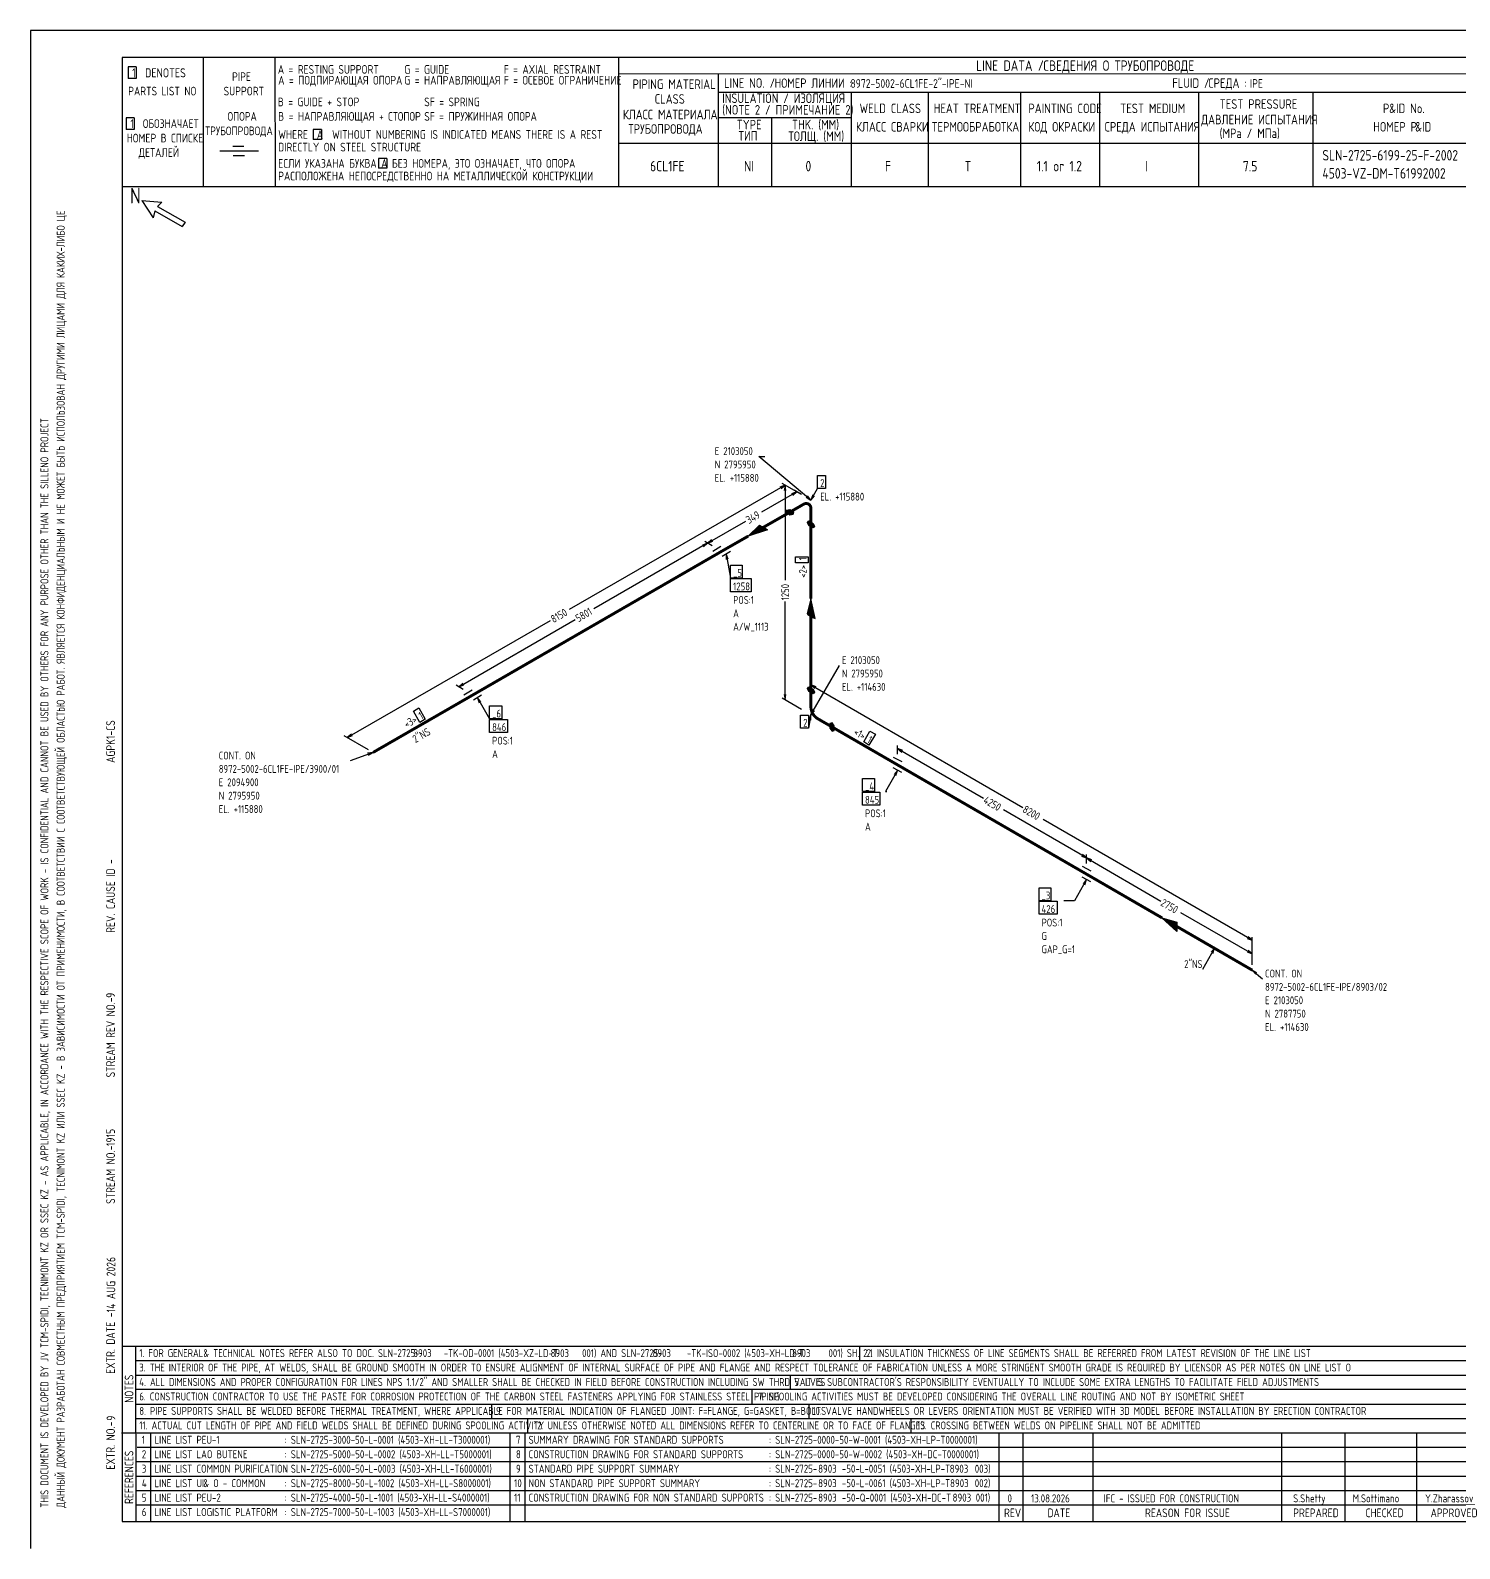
# Model space of a CAD drawing. Extents: x -1005 to 594, y -998 to 420.
# Drawn here: x 0 to 395.4, y 0 to 420 of the extents above; entities that cross this region are included whole.
import ezdxf

# ---------------------------------------------------------------- set-up
doc = ezdxf.new("R2010")
doc.units = 0
doc.styles.add('TTFN17', font='GOST type A')

msp = doc.modelspace()

# ---------------------------------------------------------------- linework, layer by layer
at = {"layer": 'GT_1', "flags": 128}
for points in [[(0, 420), (0, 0)], [(594, 420), (0, 420)], [(589.1, 412.5), (25.4, 412.5)], [(25.4, 412.5), (25.4, 7.5)], [(47.8, 412.5), (47.8, 376.7)], [(67.6, 412.5), (67.7, 376.7)], [(162.7, 412.5), (162.7, 376.7)], [(29.3, 409.9), (27.1, 409.9)], [(27.1, 409.9), (27.1, 406.7)], [(29.3, 409.9), (29.3, 406.7)], [(589.1, 408), (162.7, 407.9)], [(190.3, 407.8), (190.3, 376.7)], [(29.3, 406.7), (27.1, 406.7)], [(190.3, 402.9), (402.7, 402.9)], [(227.1, 402.9), (227.1, 376.7)], [(248.4, 402.9), (248.4, 376.8)], [(273.9, 402.9), (273.9, 376.7)], [(295.8, 402.9), (295.8, 376.7)], [(323.2, 402.9), (323.2, 376.7)], [(354.8, 402.9), (354.8, 376.8)], [(28.7, 395.8), (26.5, 395.8)], [(26.5, 395.8), (26.5, 392.6)], [(28.7, 395.8), (28.7, 392.6)], [(227.1, 395.8), (190.3, 395.8)], [(205, 395.8), (205, 376.7)], [(28.7, 392.6), (26.5, 392.6)], [(80.5, 392.6), (78.2, 392.6)], [(78.2, 392.6), (78.2, 389.8)], [(80.5, 392.6), (80.5, 389.8)], [(63.1, 386.6), (52.4, 386.6)], [(59.1, 387.9), (56, 387.9)], [(80.5, 389.8), (78.2, 389.8)], [(230.2, 388.7), (162.7, 388.7)], [(402.7, 388.7), (226.9, 388.7)], [(59.2, 385.3), (56.1, 385.3)], [(98.6, 384.6), (96.3, 384.6)], [(96.3, 384.6), (96.3, 381.9)], [(98.6, 384.6), (98.6, 381.9)], [(98.6, 381.9), (96.3, 381.9)], [(402.7, 376.7), (25.4, 376.7)], [(30.8, 372.9), (34, 368.1)], [(30.8, 372.9), (36.4, 372.5)], [(34.4, 370.1), (34, 368.1)], [(34.4, 370.1), (42, 365.7)], [(36.4, 372.5), (35.2, 371.3)], [(35.2, 371.3), (42.8, 366.9)], [(42.8, 366.9), (42, 365.7)], [(215.925, 290.075), (201.525, 302.15), (203.175, 302.15)], [(208.8, 294.2), (149.025, 259.775)], [(207.675, 293.225), (208.8, 294.2), (207.375, 293.675)], [(213.3, 291.575), (207.975, 294.65)], [(213.3, 291.575), (207.975, 294.65)], [(209.025, 292.7), (208.8, 294.2), (208.575, 292.7)], [(208.8, 294.2), (208.8, 267.95)], [(217.8, 296.9), (219.975, 296.9), (219.975, 293.3), (217.8, 293.3), (217.8, 296.9)], [(212.025, 292.325), (202.275, 286.7)], [(210.9, 291.35), (212.025, 292.325), (210.6, 291.8)], [(213.3, 291.575), (211.275, 292.775)], [(214.65, 290.825), (215.925, 290.075), (214.95, 291.2)], [(215.925, 290.075), (217.8, 293.3)], [(216.45, 291.5), (215.925, 290.075), (216.9, 291.2)], [(210.075, 286.025), (211.05, 286.175), (211.2, 286.7), (210.075, 287.375), (209.1, 287.225), (208.95, 286.7), (210.075, 286.025)], [(208.979, 286.8), (211.033, 286.8)], [(209.036, 287), (210.7, 287)], [(209.093, 287.2), (210.367, 287.2)], [(209.117, 286.6), (211.171, 286.6)], [(209.45, 286.4), (211.114, 286.4)], [(209.783, 286.2), (211.057, 286.2)], [(187.35, 278.15), (197.925, 284.225)], [(202.725, 282.5), (203.925, 281.825), (198.6, 280.1), (201.675, 283.1), (203.775, 281.9), (198.975, 280.325), (201.75, 283.025), (203.625, 281.975), (199.425, 280.55), (201.9, 282.95), (203.475, 282.05), (199.8, 280.85), (202.05, 282.875), (203.325, 282.2), (200.175, 281), (202.2, 282.8), (203.175, 282.275), (200.625, 281.3), (202.35, 282.725), (203.025, 282.35), (200.925, 281.45), (202.5, 282.65), (202.875, 282.425), (201.375, 281.75), (202.65, 282.575), (202.725, 282.5), (198.6, 280.1)], [(216.525, 283.625), (216.9, 282.8), (216.525, 282.35), (215.325, 283.025), (214.95, 283.85), (215.325, 284.3), (216.525, 283.625)], [(214.973, 283.8), (216.214, 283.8)], [(215.064, 283.6), (216.536, 283.6)], [(215.075, 284), (215.858, 284)], [(215.155, 283.4), (216.627, 283.4)], [(215.245, 283.2), (216.718, 283.2)], [(215.369, 283), (216.809, 283)], [(215.725, 282.8), (216.9, 282.8)], [(216.081, 282.6), (216.733, 282.6)], [(187.35, 278.15), (155.925, 260)], [(186.225, 277.175), (187.35, 278.15), (185.925, 277.625)], [(188.625, 277.4), (186.6, 278.6)], [(188.625, 277.4), (186.6, 278.6)], [(188.475, 279.125), (187.35, 278.15), (188.775, 278.675)], [(188.775, 275.975), (191.025, 277.325)], [(193.65, 275.825), (191.4, 274.475)], [(193.05, 273.725), (192.525, 275.15), (192.525, 273.65)], [(192.525, 275.15), (193.725, 268.475)], [(211.65, 272.675), (211.65, 274.325), (215.175, 274.325), (215.175, 272.675), (211.65, 272.675)], [(193.725, 272.075), (196.95, 272.075), (196.95, 268.475), (193.725, 268.475), (193.725, 272.075)], [(193.725, 268.325), (199.425, 268.325), (199.425, 264.725), (193.725, 264.725), (193.725, 268.325)], [(208.8, 234.8), (208.8, 262.025)], [(215.925, 257.975), (217.125, 257.3), (215.925, 262.775), (214.875, 258.575), (216.975, 257.375), (215.925, 262.325), (214.95, 258.5), (216.825, 257.45), (215.925, 261.8), (215.1, 258.425), (216.675, 257.525), (215.925, 261.35), (215.25, 258.35), (216.525, 257.675), (215.925, 260.9), (215.4, 258.275), (216.375, 257.75), (215.925, 260.45), (215.55, 258.2), (216.225, 257.825), (215.925, 260), (215.7, 258.125), (216.075, 257.9), (215.925, 259.55), (215.85, 258.05), (215.925, 257.975), (215.925, 262.775)], [(87.675, 224.375), (143.925, 256.775)], [(118.5, 238.4), (150.75, 257)], [(215.925, 230.675), (223.8, 244.325)], [(215.925, 233.675), (215.925, 239.825)], [(119.775, 237.65), (117.75, 238.85)], [(119.625, 239.375), (118.5, 238.4), (119.925, 238.925)], [(119.925, 236.225), (122.175, 237.575)], [(124.8, 236.075), (122.55, 234.725)], [(124.65, 234.275), (123.675, 235.4), (124.2, 233.975)], [(123.675, 235.4), (127.05, 229.55)], [(213.3, 232.175), (207.975, 235.25)], [(208.575, 236.3), (208.8, 234.8), (209.025, 236.3)], [(216.525, 237.725), (216.9, 236.9), (216.525, 236.45), (215.325, 237.125), (214.95, 237.95), (215.325, 238.4), (216.525, 237.725)], [(214.992, 238), (216.036, 238)], [(215.018, 237.8), (216.392, 237.8)], [(215.109, 237.6), (216.582, 237.6)], [(215.158, 238.2), (215.681, 238.2)], [(215.2, 237.4), (216.673, 237.4)], [(215.291, 237.2), (216.764, 237.2)], [(215.547, 237), (216.855, 237)], [(215.903, 236.8), (216.817, 236.8)], [(217.35, 238.4), (215.925, 238.925), (217.05, 237.95)], [(215.925, 238.925), (274.575, 205.025)], [(105.975, 231.65), (107.475, 232.55), (109.2, 229.475), (107.775, 228.575), (105.975, 231.65)], [(127.05, 233.15), (130.425, 233.15), (130.425, 229.55), (127.05, 229.55), (127.05, 233.15)], [(216.45, 232.1), (215.925, 230.675), (216.9, 231.8)], [(127.05, 229.4), (132, 229.4), (132, 225.8), (127.05, 225.8), (127.05, 229.4)], [(213.075, 230.6), (215.25, 230.6), (215.25, 227), (213.075, 227), (213.075, 230.6)], [(215.925, 230.675), (215.25, 227)], [(215.925, 229.175), (215.925, 230.675), (215.4, 229.25)], [(221.175, 227), (221.775, 226.175), (222.375, 226.325), (222.375, 227.6), (221.775, 228.425), (221.175, 228.275), (221.175, 227)], [(221.175, 228.2), (221.939, 228.2)], [(221.175, 228), (222.084, 228)], [(221.175, 227.8), (222.23, 227.8)], [(221.175, 227.6), (222.375, 227.6)], [(221.175, 227.4), (222.375, 227.4)], [(221.175, 227.2), (222.375, 227.2)], [(221.175, 227), (222.375, 227)], [(221.32, 226.8), (222.375, 226.8)], [(93.525, 221), (86.85, 224.825)], [(88.8, 225.35), (87.675, 224.375), (89.1, 224.9)], [(221.466, 226.6), (222.375, 226.6)], [(221.611, 226.4), (222.375, 226.4)], [(232.275, 226.175), (233.775, 225.35), (231.975, 222.275), (230.55, 223.175), (232.275, 226.175)], [(94.8, 220.25), (88.425, 217.925)], [(93.525, 219.5), (94.8, 220.25), (93.3, 220.025)], [(238.725, 218.975), (241.05, 217.7)], [(239.925, 219.8), (239.925, 222.2)], [(241.35, 220.775), (239.925, 221.3), (241.05, 220.325)], [(239.925, 221.3), (263.7, 207.575)], [(239.925, 215.3), (236.55, 209.45), (236.925, 209.45)], [(241.05, 214.7), (238.725, 215.975)], [(239.4, 213.875), (239.925, 215.3), (238.95, 214.175)], [(230.175, 213.05), (233.55, 213.05), (233.55, 209.45), (230.175, 209.45), (230.175, 213.05)], [(230.175, 209.3), (234.975, 209.3), (234.975, 205.7), (230.175, 205.7), (230.175, 209.3)], [(292.2, 191.075), (269.25, 204.35)], [(338.025, 168.275), (280.2, 201.725)], [(290.775, 191.6), (292.2, 191.075), (291.075, 192.05)], [(292.2, 189.575), (292.2, 191.975)], [(292.2, 189.575), (292.2, 191.975)], [(293.625, 190.55), (292.2, 191.075), (293.325, 190.1)], [(292.2, 191.075), (312.75, 179.15)], [(292.2, 185.075), (288.825, 179.225), (285.9, 179.225)], [(291, 188.75), (293.325, 187.475)], [(293.325, 184.475), (291, 185.75)], [(291.675, 183.65), (292.2, 185.075), (291.225, 183.95)], [(279.075, 182.825), (282.3, 182.825), (282.3, 179.225), (279.075, 179.225), (279.075, 182.825)], [(279.075, 179.075), (284.025, 179.075), (284.025, 175.475), (279.075, 175.475), (279.075, 179.075)], [(317.175, 172.1), (317.175, 170.75), (313.05, 174.5), (317.175, 173.3), (317.175, 170.9), (313.425, 174.275), (317.175, 173.225), (317.175, 171.125), (313.875, 174.05), (317.175, 173), (317.175, 171.275), (314.25, 173.75), (317.175, 172.85), (317.175, 171.425), (314.625, 173.6), (317.175, 172.7), (317.175, 171.575), (315.075, 173.3), (317.175, 172.55), (317.175, 171.8), (315.375, 173.15), (317.175, 172.325), (317.175, 171.95), (315.825, 172.85), (317.175, 172.175), (317.175, 172.1), (313.05, 174.5)], [(338.025, 164.525), (318.3, 175.925)], [(336.6, 168.8), (338.025, 168.275), (336.9, 169.25)], [(338.025, 161.525), (338.025, 169.175)], [(327.6, 166.1), (324.225, 160.25)], [(327.075, 164.675), (327.6, 166.1), (326.625, 164.975)], [(336.6, 165.05), (338.025, 164.525), (336.9, 165.5)], [(338.025, 161.525), (338.025, 165.425)], [(339.3, 159.275), (338.025, 160.025), (339, 158.9)], [(338.025, 160.025), (340.875, 157.625)], [(25.3, 56), (402.7, 56)], [(29.1, 56), (29.2, 7.5)], [(229.4, 56), (229.4, 52)], [(29.1, 52), (402.7, 52)], [(29.1, 48), (402.7, 48)], [(210.2, 48), (210.2, 44)], [(402.7, 44), (29.1, 44)], [(199.6, 44), (199.6, 40)], [(29.2, 40), (402.7, 40)], [(127.6, 40), (127.6, 36)], [(215.4, 40), (215.4, 36)], [(29.1, 36), (402.7, 36)], [(137.5, 36), (137.5, 32)], [(243.6, 36), (243.6, 32)], [(25.2, 32), (402.7, 32)], [(33.2, 32), (33.2, 7.6)], [(132.6, 32), (132.6, 7.6)], [(136.8, 32), (136.8, 7.6)], [(267.9, 32), (267.9, 7.5)], [(274.6, 32), (274.6, 7.5)], [(293.9, 32), (293.9, 7.5)], [(346.1, 32), (346.1, 7.5)], [(363.6, 32), (363.6, 7.5)], [(383.5, 32), (383.5, 7.5)], [(402.7, 28), (29.5, 28)], [(402.7, 24), (29.1, 24)], [(402.7, 20), (29.1, 20)], [(402.7, 16), (29.1, 16)], [(402.7, 12), (29.2, 12)], [(25.4, 7.5), (589.1, 7.5)], [(0, 0), (0, 0)]]:
    msp.add_lwpolyline(points, dxfattribs=at)
at = {"layer": 'GT_1', "const_width": 0.8, "flags": 128}
for points in [[(210.075, 286.7), (202.725, 282.5)], [(213.975, 288.95), (210.075, 286.7)], [(215.925, 283.325), (215.925, 287.825)], [(215.925, 262.775), (215.925, 283.325)], [(198.6, 280.1), (191.25, 275.9)], [(191.25, 275.9), (122.4, 236.15)], [(215.925, 237.425), (215.925, 257.975)], [(122.4, 236.15), (94.8, 220.25)], [(215.925, 232.925), (215.925, 237.425)], [(221.775, 227.3), (217.875, 229.55)], [(239.925, 216.8), (221.775, 227.3)], [(292.2, 186.575), (239.925, 216.8)], [(313.05, 174.5), (292.2, 186.575)], [(338.025, 160.025), (317.175, 172.1)]]:
    msp.add_lwpolyline(points, dxfattribs=at)
for points in [[(215.925, 287.825, 0.577571), (213.975, 288.95)], [(217.875, 229.55, -0.267786), (215.925, 232.925)]]:
    msp.add_lwpolyline(points, format="xyb", dxfattribs=at)

# ---------------------------------------------------------------- texts
at = {"layer": 'GT_1', "style": 'TTFN17'}
for s, height, p in [('LINE DATA /', 2.8875, (261.633, 408.8)), ('СВЕДЕНИЯ О ТРУБОПРОВОДЕ', 2.8875, (280.233, 408.8)), (' 1  DENOTES', 2.5025, (26.875, 407)), (' PIPE', 2.4062, (54.561, 406)), ('A = RESTING SUPPORT', 2.40625, (68.461, 408)), ('A = ПОДПИРАЮЩАЯ ОПОРА', 2.40625, (68.561, 405)), ('G = GUIDE', 2.4062, (103.461, 408)), ('G = НАПРАВЛЯЮЩАЯ', 2.40625, (103.461, 405)), ('F = AXIAL RESTRAINT', 2.40625, (130.961, 408)), ('F = ОСЕВОЕ ОГРАНИЧЕНИЕ', 2.40625, (130.961, 405)), ('PARTS LIST NO', 2.40625, (27.061, 402)), ('SUPPORT', 2.4062, (53.461, 402)), ('PIPING MATERIAL', 2.64687, (166.597, 403.8)), ('LINE NO. /', 2.6469, (191.897, 404.1)), ('НОМЕР ЛИНИИ :', 2.59875, (205.89, 404.1)), ('8972-5002-6CL1FE-2"-IPE-NI', 2.40625, (226.861, 404.1)), ('FLUID /', 2.6469, (315.897, 404.1)), ('СРЕДА :', 2.6469, (325.897, 404.1)), ('IPE', 2.4062, (337.361, 404.1)), ('B = GUIDE + STOP', 2.40625, (68.461, 399)), ('SF = SPRING', 2.40625, (108.961, 399)), ('CLASS', 2.6469, (172.697, 399.7)), ('(NOTE 2 / ПРИМЕЧАНИЕ 2)', 2.64687, (191.397, 396.7)), ('INSULATION / ИЗОЛЯЦИЯ', 2.64687, (191.397, 399.9)), ('WELD CLASS', 2.6469, (229.397, 397.1)), ('HEAT TREATMENT', 2.64687, (249.897, 397.1)), ('PAINTING CODE', 2.64687, (276.097, 397.1)), ('TEST MEDIUM', 2.64687, (301.497, 397.1)), ('TEST PRESSURE', 2.64687, (328.997, 398.3)), ('P', 2.647, (374.197, 397.1)), ('&ID No.', 2.6469, (375.908, 397.1)), (' 1  ОБОЗНАЧАЕТ', 2.40625, (26.461, 393)), ('ОПОРА', 2.4062, (54.561, 395)), ('B = НАПРАВЛЯЮЩАЯ + СТОПОР', 2.40625, (68.561, 395)), ('SF = ПРУЖИННАЯ ОПОРА', 2.40625, (108.961, 395)), ('КЛАСС МАТЕРИАЛА', 2.64687, (163.897, 395.4)), ('TYPE', 2.6469, (195.397, 392.6)), ('THK. (MM)', 2.6469, (210.697, 392.6)), ('ДАВЛЕНИЕ ИСПЫТАНИЯ', 2.64687, (323.897, 394)), ('НОМЕР В СПИСКЕ', 2.40625, (26.661, 389)), ('ТРУБОПРОВОДА', 2.40625, (48.361, 391)), ('WHERE  A  WITHOUT NUMBERING IS INDICATED MEANS THERE IS A REST', 2.40625, (68.561, 390)), ('ТРУБОПРОВОДА', 2.64687, (165.397, 391.4)), ('ТИП', 2.6469, (195.897, 389.5)), ('ТОЛЩ. (ММ)', 2.6469, (209.697, 389.4)), ('КЛАСС СВАРКИ', 2.64687, (228.397, 392)), ('ТЕРМООБРАБОТКА', 2.64687, (249.397, 392)), ('КОД ОКРАСКИ', 2.64687, (276.097, 392)), ('СРЕДА ИСПЫТАНИЯ', 2.64687, (297.197, 392)), ('(MPa / МПа)', 2.64687, (328.997, 390.2)), ('НОМЕР P', 2.6469, (371.497, 392)), ('&ID', 2.6469, (383.097, 392)), ('ДЕТАЛЕЙ', 2.4062, (29.961, 385)), ('DIRECTLY ON STEEL STRUCTURE', 2.40625, (68.561, 386.5)), ('SLN-2725-6199-25-F-2002', 2.8875, (357.433, 384)), ('ЕСЛИ УКАЗАНА БУКВА A БЕЗ НОМЕРА, ЭТО ОЗНАЧАЕТ, ЧТО ОПОРА', 2.40625, (68.561, 382)), ('6CL1FE', 2.8875, (171.433, 381)), ('NI', 2.8875, (197.433, 381)), ('0', 2.888, (214.433, 381)), ('F', 2.888, (236.433, 381)), ('T', 2.888, (258.433, 381)), ('1.1 or 1.2', 2.8875, (278.433, 381)), ('I', 2.888, (308.433, 381)), ('7.5', 2.8875, (335.433, 381)), ('РАСПОЛОЖЕНА НЕПОСРЕДСТВЕННО НА МЕТАЛЛИЧЕСКОЙ КОНСТРУКЦИИ', 2.40625, (68.561, 378.5)), ('4503-VZ-DM-T61992002', 2.8875, (357.433, 379)), ('N', 4.331, (27.55, 372.1)), ('E 2103050', 2.1656, (189.338, 302.525)), ('N 2795950', 2.1656, (189.338, 298.828)), ('EL. +115880', 2.16562, (189.338, 295.13)), ('2', 2.166, (218.5, 293.675)), ('EL. +115880', 2.16562, (218.5, 289.925)), ('_5', 2.1656, (194.425, 268.85)), ('1258', 2.1656, (194.425, 265.1)), ('POS:1', 2.1656, (194.425, 261.35)), ('A', 2.166, (194.425, 257.653)), ('A/W_1113', 2.1656, (194.425, 253.955)), ('E 2103050', 2.1656, (224.5, 244.7)), ('N 2795950', 2.1656, (224.5, 241.003)), ('EL. +114630', 2.16562, (224.5, 237.305)), ('_6', 2.1656, (127.75, 229.925)), ('846', 2.1656, (127.75, 226.175)), ('2', 2.166, (213.8, 227.375)), ('POS:1', 2.1656, (127.75, 222.425)), ('CONT. ON', 2.1656, (52.12, 218.3)), ('A', 2.166, (127.75, 218.728)), ('8972-5002-6CL1FE-IPE/3900/01', 2.16562, (52.12, 214.603)), ('E 2094900', 2.1656, (52.12, 210.905)), ('_4', 2.1656, (230.908, 209.825)), ('N 2795950', 2.1656, (52.12, 207.208)), ('845', 2.1656, (230.908, 206.075)), ('EL. +115880', 2.16562, (52.12, 203.51)), ('POS:1', 2.1656, (230.908, 202.325)), ('A', 2.166, (230.908, 198.628)), ('_3', 2.1656, (279.75, 179.6)), ('426', 2.1656, (279.75, 175.85)), ('POS:1', 2.1656, (279.75, 172.1)), ('G', 2.166, (279.75, 168.403)), ('GAP_G=1', 2.1656, (279.75, 164.705)), ('2"NS', 2.1656, (319.197, 160.625)), ('CONT. ON', 2.1656, (341.575, 158)), ('8972-5002-6CL1FE-IPE/8903/02', 2.16562, (341.575, 154.303)), ('E 2103050', 2.1656, (341.575, 150.605)), ('N 2787750', 2.1656, (341.575, 146.908)), ('EL. +114630', 2.16562, (341.575, 143.21)), ('1. FOR GENERAL', 2.18487, (30.128, 53)), ('& TECHNICAL NOTES REFER ALSO TO DOC. SLN-2725-      -TK-OD-0001 (4503-XZ-LD-T      001) AND SLN-2725-      -TK-ISO-0002 (4503-XH-LD-T      001) SH. 2.1', 2.18487, (47.868, 53)), ('8903', 2.1849, (105.928, 53)), ('8903', 2.1849, (143.928, 53)), ('8903', 2.1849, (172.128, 53)), ('8903', 2.1849, (210.728, 53)), ('2. INSULATION THICKNESS OF LINE SEGMENTS SHALL BE REFERRED FROM LATEST REVISION OF THE LINE LIST', 2.18487, (231.328, 53)), ('3. THE INTERIOR OF THE PIPE, AT WELDS, SHALL BE GROUND SMOOTH IN ORDER TO ENSURE ALIGNMENT OF INTERNAL SURFACE OF PIPE AND FLANGE AND RESPECT TOLERANCE OF FABRICATION UNLESS A MORE STRINGENT SMOOTH GRADE IS REQUIRED BY LICENSOR AS PER NOTES ON LINE LIST O', 2.18487, (30.128, 49)), ('4. ALL DIMENSIONS AND PROPER CONFIGURATION FOR LINES NPS 1.1/2" AND SMALLER SHALL BE CHECKED IN FIELD BEFORE CONSTRUCTION INCLUDING SW THRD VALVES', 2.18487, (30.128, 45)), ("5. IT IS SUBCONTRACTOR'S RESPONSIBILITY EVENTUALLY TO INCLUDE SOME EXTRA LENGTHS TO FACILITATE FIELD ADJUSTMENTS", 2.18487, (211.328, 45)), ('6. CONSTRUCTION CONTRACTOR TO USE THE PASTE FOR CORROSION PROTECTION OF THE CARBON STEEL FASTENERS APPLYING FOR STAINLESS STEEL PIPING', 2.18487, (30.128, 41)), ('7. SPOOLING ACTIVITIES MUST BE DEVELOPED CONSIDERING THE OVERALL LINE ROUTING AND NOT BY ISOMETRIC SHEET', 2.18487, (201.328, 41)), ('8. PIPE SUPPORTS SHALL BE WELDED BEFORE THERMAL TREATMENT, WHERE APPLICABLE', 2.18487, (30.128, 37)), ('9. FOR MATERIAL INDICATION OF FLANGED JOINT: F=FLANGE, G=GASKET, B=BOLTS', 2.18487, (128.828, 37)), ('10. VALVE HANDWHEELS OR LEVERS ORIENTATION MUST BE VERIFIED WITH 3D MODEL BEFORE INSTALLATION BY ERECTION CONTRACTOR', 2.18487, (216.328, 37)), ('11. ACTUAL CUT LENGTH OF PIPE AND FIELD WELDS SHALL BE DEFINED DURING SPOOLING ACTIVITY', 2.18487, (30.128, 33)), ('12. UNLESS OTHERWISE NOTED ALL DIMENSIONS REFER TO CENTERLINE OR TO FACE OF FLANGES', 2.18487, (139.328, 33)), ('13. CROSSING BETWEEN WELDS ON PIPELINE SHALL NOT BE ADMITTED', 2.18487, (245.328, 33)), ('1', 2.214, (30.832, 29)), ('LINE LIST PEU-1', 2.21375, (34.332, 29)), (': SLN-2725-3000-50-L-0001 (4503-XH-LL-T3000001)', 2.21375, (70.332, 29)), ('7', 2.214, (134.332, 29)), ('SUMMARY DRAWING FOR STANDARD SUPPORTS', 2.21375, (137.832, 29)), (': SLN-2725-0000-50-W-0001 (4503-XH-LP-T0000001)', 2.21375, (204.332, 29)), ('2', 2.214, (30.832, 25)), ('LINE LIST LAO BUTENE', 2.21375, (34.332, 25)), (': SLN-2725-5000-50-L-0002 (4503-XH-LL-T5000001)', 2.21375, (70.332, 25)), ('8', 2.214, (134.332, 25)), ('CONSTRUCTION DRAWING FOR STANDARD SUPPORTS', 2.21375, (137.832, 25)), (': SLN-2725-0000-50-W-0002 (4503-XH-DC-T0000001)', 2.21375, (204.332, 25)), ('3', 2.214, (30.832, 21)), ('LINE LIST COMMON PURIFICATION', 2.21375, (34.332, 21)), (': SLN-2725-6000-50-L-0003 (4503-XH-LL-T6000001)', 2.21375, (70.332, 21)), ('9', 2.214, (134.332, 21)), ('STANDARD PIPE SUPPORT SUMMARY', 2.21375, (137.832, 21)), (': SLN-2725-      -50-L-0051 (4503-XH-LP-T      003)', 2.21375, (204.332, 21)), ('8903', 2.2138, (217.932, 21)), ('8903', 2.2138, (254.332, 21)), ('4', 2.214, (30.832, 17)), ('LINE LIST UI', 2.21375, (34.332, 17)), ('& O - COMMON', 2.21375, (47.849, 17)), (': SLN-2725-8000-50-L-1002 (4503-XH-LL-S8000001)', 2.21375, (70.332, 17)), ('10', 2.2138, (133.832, 17)), ('NON STANDARD PIPE SUPPORT SUMMARY', 2.21375, (137.832, 17)), (': SLN-2725-      -50-L-0061 (4503-XH-LP-T      002)', 2.21375, (204.332, 17)), ('8903', 2.2138, (217.932, 17)), ('8903', 2.2138, (254.432, 17)), ('5', 2.214, (30.832, 13)), ('LINE LIST PEU-2', 2.21375, (34.332, 13)), (': SLN-2725-4000-50-L-1001 (4503-XH-LL-S4000001)', 2.21375, (70.332, 13)), ('11', 2.2138, (133.832, 13)), ('CONSTRUCTION DRAWING FOR NON STANDARD SUPPORTS', 2.21375, (137.832, 13)), (': SLN-2725-      -50-Q-0001 (4503-XH-DC-T      001)', 2.21375, (204.332, 13)), ('8903', 2.2138, (217.932, 13)), ('8903', 2.2138, (255.132, 13)), ('0', 2.214, (270.332, 12.8)), ('13.08.2026', 2.2138, (276.832, 12.8)), ('IFC - ISSUED FOR CONSTRUCTION', 2.21375, (296.932, 12.8)), ('S.Shetty', 2.2138, (349.332, 12.8)), ('M.Sottimano', 2.21375, (365.832, 12.8)), ('Y.Zharassov', 2.21375, (385.832, 12.8)), ('6', 2.214, (30.832, 9)), ('LINE LIST LOGISTIC PLATFORM', 2.21375, (34.332, 9)), (': SLN-2725-7000-50-L-1003 (4503-XH-LL-S7000001)', 2.21375, (70.332, 9)), ('REV', 2.4062, (269.361, 8.7)), ('DATE', 2.4062, (281.361, 8.7)), ('REASON FOR ISSUE', 2.40625, (308.361, 8.7)), ('PREPARED', 2.4062, (349.361, 8.7)), ('CHECKED', 2.4062, (369.361, 8.7)), ('APPROVED', 2.4062, (387.361, 8.7))]:
    msp.add_text(s, height=height, dxfattribs=at).set_placement(p)
for s, height, rotation, p in [('ДАННЫЙ ДОКУМЕНТ РАЗРАБОТАН СОВМЕСТНЫМ ПРЕДПРИЯТИЕМ TCM-SPIDI, TECNIMONT KZ ИЛИ SSEC KZ - В ЗАВИСИМОСТИ ОТ ПРИМЕНИМОСТИ, В СООТВЕТСТВИИ С СООТВЕТСТВУЮЩЕЙ ОБЛАСТЬЮ РАБОТ. ЯВЛЯЕТСЯ КОНФИДЕНЦИАЛЬНЫМ И НЕ МОЖЕТ БЫТЬ ИСПОЛЬЗОВАН ДРУГИМИ ЛИЦАМИ ДЛЯ КАКИХ-ЛИБО ЦЕ', 2.21375, 90, (9.5, 11.332)), ('THIS DOCUMENT IS DEVELOPED BY JV TCM-SPIDI, TECNIMONT KZ OR SSEC KZ - AS APPLICABLE, IN ACCORDANCE WITH THE RESPECTIVE SCOPE OF WORK - IS CONFIDENTIAL AND CANNOT BE USED BY OTHERS FOR ANY PURPOSE OTHER THAN THE SILLENO PROJECT', 2.21375, 90, (5, 11.332)), ('349', 2.1656, 30, (198.782, 283.414)), ('1', 2.166, 90, (214.8, 273.378)), ('<2>', 2.1656, 90, (214.8, 268.553)), ('1250', 2.1656, 90, (209.905, 262.335)), ('8150', 2.1656, 30, (144.749, 255.986)), ('5801', 2.1656, 30, (151.616, 256.218)), ('1', 2.166, 30, (108.187, 229.261)), ('AGPK1-CS', 2.4062, 90, (23.4, 217.361)), ('<3>', 2.1656, 30, (104.143, 226.926)), ('2"NS', 2.1656, 30, (106.527, 222.797)), ('<1>', 2.1656, -30, (227.518, 225.273)), ('1', 2.166, -30, (231.293, 223.093)), ('4250', 2.1656, -30, (263.423, 206.412)), ('8200', 2.1656, -30, (274.269, 203.863)), ('REV. CAUSE ID -', 2.40625, 90, (23.4, 170.361)), ('2750', 2.1656, -30, (312.473, 178.025)), ('STREAM REV NO.-', 2.40625, 90, (23.4, 130.361)), ('9', 2.406, 90, (23.4, 152.361)), ('1915', 2.4062, 90, (23.4, 111.361)), ('STREAM NO.-', 2.40625, 90, (23.4, 95.361)), ('14 AUG 2026', 2.40625, 90, (23.5, 65.361)), ('EXTR. DATE -', 2.40625, 90, (23.4, 48.361)), ('NOTES', 2.4062, 90, (28.5, 40.361)), ('EXTR. NO.-', 2.4062, 90, (23.4, 21.861)), ('9', 2.406, 90, (23.5, 35.361)), ('REFERENCES', 2.4062, 90, (28.5, 12.361))]:
    msp.add_text(s, height=height, rotation=rotation, dxfattribs=at).set_placement(p)

doc.saveas('drawing.dxf')
